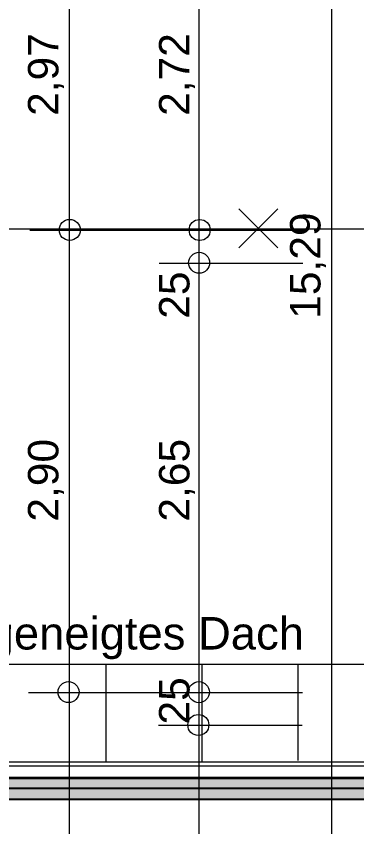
# Model space of a CAD drawing. Header units: millimetres. Extents: x 7 to 41668, y 3977 to 28530.
# Drawn here: x 12767 to 14898, y 11377 to 16451 of the extents above; entities that cross this region are included whole.
import ezdxf

# ---------------------------------------------------------------- set-up
doc = ezdxf.new("R2010")
doc.units = ezdxf.units.MM
doc.header["$LTSCALE"] = 50
for name, color, linetype in [('02_Grundstuecksgrenze', 8, 'Continuous'), ('05_Linien_stark', 7, 'Continuous'), ('06_Linien_fein', 3, 'Continuous'), ('07_Bemassung', 6, 'Continuous'), ('10_Text', 7, 'Continuous')]:
    doc.layers.add(name, color=color, linetype=linetype)
doc.styles.add('PLAN', font='arial.ttf')

msp = doc.modelspace()

# ---------------------------------------------------------------- hatches: boundary and pattern name
at = {"layer": '02_Grundstuecksgrenze', "transparency": 33554541}
msp.add_hatch(color=7, dxfattribs=at).paths.add_polyline_path([(5654.5, 11683.1), (18710.5, 11683.1), (18710.5, 11617.2), (5654.5, 11617.2)])
at = {"layer": '02_Grundstuecksgrenze'}
msp.add_hatch(color=7, dxfattribs=at).paths.add_polyline_path([(5656.6, 11681.9), (18707.8, 11681.9), (18707.8, 11547.9), (5656.6, 11547.9)])

# ---------------------------------------------------------------- linework, layer by layer
for points in [[(5654.5, 11683.1), (18710.5, 11683.1), (18710.5, 11617.2), (5654.5, 11617.2)], [(5656.6, 11681.9), (18707.8, 11681.9), (18707.8, 11547.9), (5656.6, 11547.9)]]:
    msp.add_lwpolyline(points, close=True, dxfattribs=at)
at = {"layer": '05_Linien_stark', "lineweight": 15}
for p, q in [((13661.2, 14906.2), (14560.7, 14906.2)), ((12844.3, 12218.6), (13743.7, 12218.6)), ((13659.6, 12218.2), (14559, 12218.2)), ((13656.3, 12012.8), (14555.7, 12012.8))]:
    msp.add_line(p, q, dxfattribs=at)
at = {"layer": '05_Linien_stark', "lineweight": 20}
for points in [[(5545.9, 12394.9), (18837.9, 12394.9), (18837.9, 11782.4), (5545.9, 11782.4)], [(5545.7, 11759.1), (18835.2, 11759.1), (18835.2, 11686.1), (5545.7, 11686.1)]]:
    msp.add_lwpolyline(points, close=True, dxfattribs=at)
at = {"layer": '06_Linien_fein', "lineweight": 9}
for p, q in [((14404.1, 15001.1), (14159.9, 15245.4)), ((14404.1, 15245.4), (14159.9, 15001.1)), ((13330.1, 11785.1), (13330.1, 12392.5)), ((13330.1, 11785.1), (13330.1, 12392.5)), ((14530.1, 11791.4), (14530.1, 12391)), ((14530.1, 11791.4), (14530.1, 12391))]:
    msp.add_line(p, q, dxfattribs=at)
at = {"layer": '07_Bemassung', "lineweight": 15}
for p, q in [((14741.1, 6143.6), (14741.1, 24261.9)), ((13099.9, 6140.8), (13099.9, 24225.4)), ((13912.7, 6143.3), (13912.7, 24242.2)), ((12851.6, 15111.9), (13751, 15111.9)), ((13664.6, 15111.5), (14564, 15111.5))]:
    msp.add_line(p, q, dxfattribs=at)
at = {"layer": '07_Bemassung', "lineweight": 9}
for p, q in [((18814.5, 15119.3), (12286.1, 15119.3)), ((13930.1, 11782), (13930.1, 12395.6)), ((13930.1, 11782), (13930.1, 12395.6))]:
    msp.add_line(p, q, dxfattribs=at)
at = {"layer": '07_Bemassung', "lineweight": 18}
for centre in [(13101.9, 15113.7), (13914.8, 15113.2), (13911.5, 14907.9), (13094.5, 12220.3), (13909.9, 12219.9), (13906.5, 12014.6)]:
    msp.add_circle(centre, 65.8, dxfattribs=at)

# ---------------------------------------------------------------- texts
at = {"layer": '07_Bemassung', "style": 'PLAN'}
for s, p in [('2,97', (13031.2, 15827.4)), ('2,72', (13850.9, 15827.4)), ('15,29', (14670.6, 14557.4)), ('25', (13850.9, 14557.4)), ('2,90', (13031.2, 13287.4)), ('2,65', (13850.9, 13287.4)), ('25', (13850.9, 12017.4))]:
    msp.add_text(s, height=190.5, rotation=90, dxfattribs=at).set_placement(p)
at = {"layer": '10_Text', "style": 'PLAN'}
msp.add_text('begrüntes flach geneigtes Dach', height=203.2, dxfattribs=at).set_placement((10575.1, 12487))

doc.saveas('drawing.dxf')
